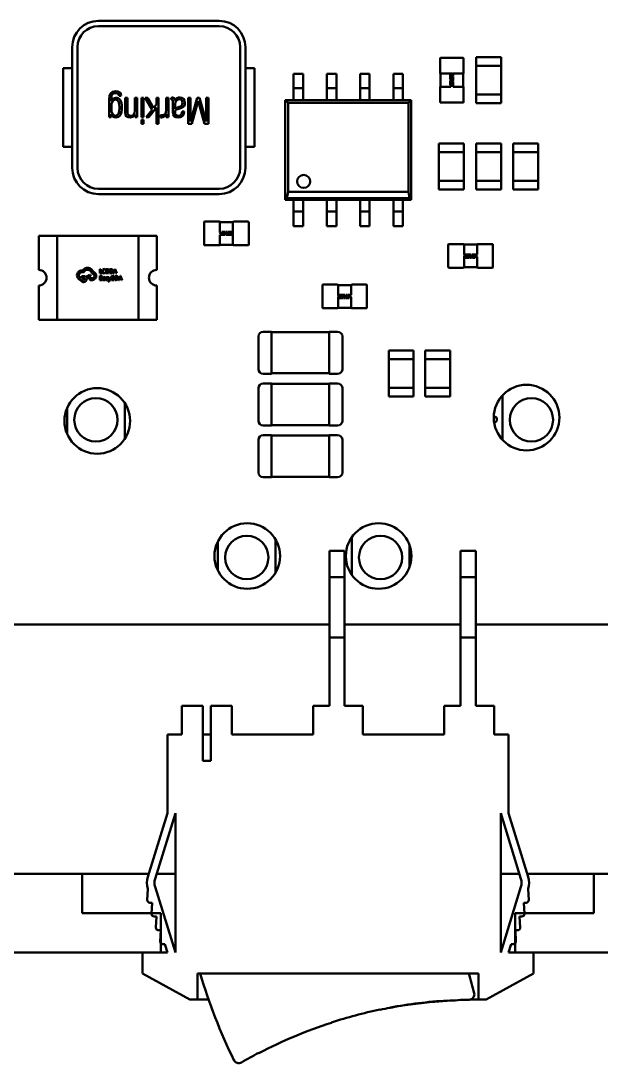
# Model space of a CAD drawing. Header units: millimetres. Extents: x -106 to 841, y -50 to 594.
# Drawn here: x 257.99 to 280.11, y 283.3 to 323.01 of the extents above; entities that cross this region are included whole.
import ezdxf

# ---------------------------------------------------------------- set-up
doc = ezdxf.new("R2010")
doc.units = ezdxf.units.MM
doc.layers.add('Visible (ISO)', color=7, linetype='Continuous', lineweight=50)

msp = doc.modelspace()

# ---------------------------------------------------------------- linework, layer by layer
at = {"layer": 'Visible (ISO)'}
for p, q in [((260.95, 323.013), (265.55, 323.013)), ((265.55, 322.813), (260.95, 322.813)), ((259.95, 317.413), (259.95, 322.013)), ((260.15, 322.013), (260.15, 317.413)), ((266.35, 317.413), (266.35, 322.013)), ((266.55, 322.013), (266.55, 317.413)), ((273.97, 321.021), (273.97, 321.584)), ((273.989, 321.602), (274.851, 321.602)), ((274.87, 321.584), (274.87, 321.021)), ((275.347, 321.303), (275.347, 321.627)), ((275.347, 321.627), (276.296, 321.627)), ((276.296, 321.303), (275.347, 321.303)), ((275.347, 320.203), (275.347, 321.302)), ((275.347, 321.302), (276.296, 321.302)), ((276.296, 321.627), (276.296, 321.303)), ((276.296, 321.302), (276.296, 320.203)), ((259.95, 321.213), (259.6, 321.213)), ((259.6, 318.213), (259.6, 321.213)), ((266.9, 321.213), (266.55, 321.213)), ((266.9, 318.213), (266.9, 321.213)), ((268.387, 320.995), (268.387, 320.545)), ((268.387, 320.995), (268.747, 320.995)), ((268.747, 320.995), (268.747, 320.545)), ((269.657, 320.995), (269.657, 320.545)), ((269.657, 320.995), (270.017, 320.995)), ((270.017, 320.995), (270.017, 320.545)), ((270.927, 320.995), (270.927, 320.545)), ((270.927, 320.995), (271.287, 320.995)), ((271.287, 320.995), (271.287, 320.545)), ((272.197, 320.995), (272.197, 320.545)), ((272.197, 320.995), (272.557, 320.995)), ((272.557, 320.995), (272.557, 320.545)), ((273.989, 320.502), (273.989, 321.002)), ((274.007, 321.002), (273.989, 321.002)), ((274.412, 321.002), (274.007, 321.002)), ((274.414, 321.003), (274.354, 320.979)), ((274.354, 320.979), (274.354, 320.943)), ((274.354, 320.943), (274.42, 320.97)), ((274.475, 320.895), (274.354, 320.929)), ((274.354, 320.929), (274.354, 320.8)), ((274.42, 320.97), (274.475, 320.914)), ((274.475, 320.953), (274.424, 321.003)), ((274.43, 321.002), (274.425, 321.002)), ((274.427, 321.003), (274.475, 320.99)), ((274.475, 320.99), (274.475, 321.003)), ((274.832, 321.002), (274.475, 321.002)), ((274.475, 320.914), (274.475, 320.953)), ((274.475, 320.806), (274.475, 320.895)), ((274.851, 321.002), (274.832, 321.002)), ((274.851, 321.002), (274.851, 320.502)), ((268.387, 320.445), (268.387, 320.545)), ((268.747, 320.545), (268.747, 320.445)), ((269.657, 320.445), (269.657, 320.545)), ((270.017, 320.545), (270.017, 320.445)), ((270.927, 320.445), (270.927, 320.545)), ((271.287, 320.545), (271.287, 320.445)), ((272.197, 320.445), (272.197, 320.545)), ((272.557, 320.545), (272.557, 320.445)), ((274.007, 320.502), (273.989, 320.502)), ((274.386, 320.502), (274.007, 320.502)), ((274.354, 320.8), (274.461, 320.769)), ((274.461, 320.769), (274.354, 320.775)), ((274.354, 320.775), (274.354, 320.743)), ((274.354, 320.743), (274.462, 320.686)), ((274.462, 320.686), (274.354, 320.717)), ((274.354, 320.717), (274.354, 320.686)), ((274.354, 320.686), (274.475, 320.652)), ((274.475, 320.637), (274.354, 320.672)), ((274.354, 320.672), (274.354, 320.581)), ((274.354, 320.581), (274.377, 320.574)), ((274.451, 320.518), (274.354, 320.546)), ((274.354, 320.546), (274.354, 320.512)), ((274.354, 320.512), (274.389, 320.502)), ((274.377, 320.822), (274.377, 320.888)), ((274.377, 320.888), (274.407, 320.88)), ((274.475, 320.794), (274.377, 320.822)), ((274.377, 320.574), (274.377, 320.631)), ((274.377, 320.631), (274.407, 320.623)), ((274.475, 320.705), (274.389, 320.747)), ((274.389, 320.747), (274.475, 320.743)), ((274.407, 320.88), (274.407, 320.828)), ((274.407, 320.828), (274.429, 320.822)), ((274.407, 320.623), (274.407, 320.571)), ((274.407, 320.571), (274.429, 320.565)), ((274.429, 320.822), (274.429, 320.874)), ((274.429, 320.874), (274.452, 320.867)), ((274.429, 320.565), (274.429, 320.616)), ((274.429, 320.616), (274.452, 320.61)), ((274.452, 320.555), (274.451, 320.518)), ((274.452, 320.867), (274.452, 320.812)), ((274.452, 320.812), (274.475, 320.806)), ((274.452, 320.61), (274.452, 320.555)), ((274.475, 320.743), (274.475, 320.794)), ((274.475, 320.652), (274.475, 320.705)), ((274.475, 320.502), (274.475, 320.637)), ((274.832, 320.502), (274.475, 320.502)), ((274.851, 320.502), (274.832, 320.502)), ((261.733, 320.153), (261.816, 320.153)), ((268.387, 320.445), (268.747, 320.445)), ((268.387, 320.445), (268.387, 320.145)), ((268.387, 320.145), (268.387, 319.995)), ((268.747, 320.145), (268.747, 320.445)), ((268.747, 320.145), (268.747, 319.995)), ((269.657, 320.445), (270.017, 320.445)), ((269.657, 320.445), (269.657, 320.145)), ((269.657, 320.145), (269.657, 319.995)), ((270.017, 320.145), (270.017, 320.445)), ((270.017, 320.145), (270.017, 319.995)), ((270.927, 320.445), (271.287, 320.445)), ((270.927, 320.445), (270.927, 320.145)), ((270.927, 320.145), (270.927, 319.995)), ((271.287, 320.145), (271.287, 320.445)), ((271.287, 320.145), (271.287, 319.995)), ((272.197, 320.445), (272.557, 320.445)), ((272.197, 320.445), (272.197, 320.145)), ((272.197, 320.145), (272.197, 319.995)), ((272.557, 320.145), (272.557, 320.445)), ((272.557, 320.145), (272.557, 319.995)), ((273.97, 319.921), (273.97, 320.484)), ((274.87, 320.484), (274.87, 319.921)), ((276.296, 320.203), (275.347, 320.203)), ((275.347, 319.878), (275.347, 320.202)), ((275.347, 320.202), (276.296, 320.202)), ((276.296, 320.202), (276.296, 319.878)), ((261.446, 319.947), (261.441, 319.947)), ((262.052, 320.079), (261.969, 320.079)), ((262.421, 320.079), (262.339, 320.079)), ((262.421, 319.347), (262.421, 320.079)), ((262.587, 320.079), (262.587, 319.347)), ((262.67, 320.079), (262.587, 320.079)), ((262.67, 319.347), (262.67, 320.079)), ((262.733, 320.079), (262.993, 319.619)), ((262.834, 320.079), (262.733, 320.079)), ((263.052, 319.693), (262.834, 320.079)), ((262.874, 319.347), (263.158, 319.711)), ((263.161, 319.823), (263.052, 319.693)), ((263.158, 319.711), (263.161, 319.711)), ((263.161, 320.079), (263.161, 319.823)), ((263.244, 320.079), (263.161, 320.079)), ((263.161, 319.711), (263.161, 319.095)), ((263.244, 319.095), (263.244, 320.079)), ((263.617, 320.079), (263.534, 320.079)), ((263.617, 319.347), (263.617, 320.079)), ((263.72, 320.079), (263.72, 320.018)), ((263.868, 319.972), (263.865, 319.972)), ((263.869, 319.665), (263.869, 319.82)), ((264.369, 320.079), (264.369, 319.095)), ((264.457, 320.079), (264.369, 320.079)), ((264.457, 319.178), (264.457, 320.079)), ((264.714, 320.079), (264.459, 319.178)), ((264.513, 319.095), (264.75, 319.968)), ((264.797, 320.079), (264.714, 320.079)), ((264.75, 319.968), (264.753, 319.968)), ((264.753, 319.968), (264.989, 319.095)), ((265.051, 319.178), (264.797, 320.079)), ((265.054, 320.079), (265.054, 319.178)), ((265.143, 320.079), (265.054, 320.079)), ((265.143, 319.095), (265.143, 320.079)), ((268.072, 319.995), (268.387, 319.995)), ((268.072, 316.195), (268.072, 319.995)), ((268.072, 319.995), (268.178, 319.89)), ((272.766, 319.89), (268.178, 319.89)), ((268.178, 319.89), (268.178, 316.501)), ((268.387, 319.995), (268.747, 319.995)), ((268.747, 319.995), (269.657, 319.995)), ((269.657, 319.995), (270.017, 319.995)), ((270.017, 319.995), (270.927, 319.995)), ((270.927, 319.995), (271.287, 319.995)), ((271.287, 319.995), (272.197, 319.995)), ((272.197, 319.995), (272.557, 319.995)), ((272.557, 319.995), (272.872, 319.995)), ((272.766, 319.89), (272.872, 319.995)), ((272.766, 316.501), (272.766, 319.89)), ((272.872, 319.995), (272.872, 316.195)), ((274.851, 319.902), (273.989, 319.902)), ((276.296, 319.878), (275.347, 319.878)), ((261.358, 319.347), (261.434, 319.347)), ((261.434, 319.347), (261.434, 319.461)), ((261.434, 319.461), (261.437, 319.461)), ((262.345, 319.45), (262.347, 319.449)), ((262.347, 319.449), (262.347, 319.347)), ((262.347, 319.347), (262.421, 319.347)), ((262.587, 319.347), (262.67, 319.347)), ((262.993, 319.619), (262.773, 319.347)), ((262.773, 319.347), (262.874, 319.347)), ((263.318, 319.418), (263.318, 319.336)), ((263.531, 319.462), (263.534, 319.462)), ((263.534, 319.462), (263.534, 319.347)), ((263.534, 319.347), (263.617, 319.347)), ((263.872, 319.665), (263.869, 319.665)), ((264.219, 319.565), (264.136, 319.565)), ((262.587, 319.235), (262.587, 319.095)), ((262.67, 319.235), (262.587, 319.235)), ((262.587, 319.095), (262.67, 319.095)), ((262.67, 319.095), (262.67, 319.235)), ((263.161, 319.095), (263.244, 319.095)), ((264.369, 319.095), (264.513, 319.095)), ((264.459, 319.178), (264.457, 319.178)), ((264.989, 319.095), (265.143, 319.095)), ((265.054, 319.178), (265.051, 319.178)), ((259.6, 318.213), (259.95, 318.213)), ((266.55, 318.213), (266.9, 318.213)), ((273.922, 318.015), (273.922, 318.339)), ((273.922, 318.339), (274.871, 318.339)), ((274.871, 318.339), (274.871, 318.015)), ((275.347, 318.015), (275.347, 318.339)), ((275.347, 318.339), (276.296, 318.339)), ((276.296, 318.339), (276.296, 318.015)), ((276.757, 318.015), (276.757, 318.339)), ((276.757, 318.339), (277.706, 318.339)), ((277.706, 318.339), (277.706, 318.015)), ((274.871, 318.015), (273.922, 318.015)), ((273.922, 316.915), (273.922, 318.014)), ((273.922, 318.014), (274.871, 318.014)), ((274.871, 318.014), (274.871, 316.915)), ((276.296, 318.015), (275.347, 318.015)), ((275.347, 316.915), (275.347, 318.014)), ((275.347, 318.014), (276.296, 318.014)), ((276.296, 318.014), (276.296, 316.915)), ((277.706, 318.015), (276.757, 318.015)), ((276.757, 316.915), (276.757, 318.014)), ((276.757, 318.014), (277.706, 318.014)), ((277.706, 318.014), (277.706, 316.915)), ((260.95, 316.613), (265.55, 316.613)), ((274.871, 316.915), (273.922, 316.915)), ((273.922, 316.59), (273.922, 316.914)), ((273.922, 316.914), (274.871, 316.914)), ((274.871, 316.59), (273.922, 316.59)), ((274.871, 316.914), (274.871, 316.59)), ((276.296, 316.915), (275.347, 316.915)), ((275.347, 316.59), (275.347, 316.914)), ((275.347, 316.914), (276.296, 316.914)), ((276.296, 316.59), (275.347, 316.59)), ((276.296, 316.914), (276.296, 316.59)), ((277.706, 316.915), (276.757, 316.915)), ((276.757, 316.59), (276.757, 316.914)), ((276.757, 316.914), (277.706, 316.914)), ((277.706, 316.59), (276.757, 316.59)), ((277.706, 316.914), (277.706, 316.59)), ((265.55, 316.413), (260.95, 316.413)), ((268.135, 316.258), (268.072, 316.195)), ((268.387, 316.195), (268.072, 316.195)), ((268.178, 316.501), (268.135, 316.258)), ((272.809, 316.258), (268.135, 316.258)), ((268.178, 316.501), (272.766, 316.501)), ((268.747, 316.195), (268.387, 316.195)), ((268.387, 316.045), (268.387, 316.195)), ((269.657, 316.195), (268.747, 316.195)), ((268.747, 316.045), (268.747, 316.195)), ((270.017, 316.195), (269.657, 316.195)), ((269.657, 316.045), (269.657, 316.195)), ((270.927, 316.195), (270.017, 316.195)), ((270.017, 316.045), (270.017, 316.195)), ((271.287, 316.195), (270.927, 316.195)), ((270.927, 316.045), (270.927, 316.195)), ((272.197, 316.195), (271.287, 316.195)), ((271.287, 316.045), (271.287, 316.195)), ((272.557, 316.195), (272.197, 316.195)), ((272.197, 316.045), (272.197, 316.195)), ((272.872, 316.195), (272.557, 316.195)), ((272.557, 316.045), (272.557, 316.195)), ((272.809, 316.258), (272.766, 316.501)), ((272.872, 316.195), (272.809, 316.258)), ((268.387, 316.045), (268.387, 315.745)), ((268.387, 315.645), (268.387, 315.745)), ((268.747, 315.745), (268.387, 315.745)), ((268.747, 315.745), (268.747, 316.045)), ((268.747, 315.745), (268.747, 315.645)), ((269.657, 316.045), (269.657, 315.745)), ((269.657, 315.645), (269.657, 315.745)), ((270.017, 315.745), (269.657, 315.745)), ((270.017, 315.745), (270.017, 316.045)), ((270.017, 315.745), (270.017, 315.645)), ((270.927, 316.045), (270.927, 315.745)), ((270.927, 315.645), (270.927, 315.745)), ((271.287, 315.745), (270.927, 315.745)), ((271.287, 315.745), (271.287, 316.045)), ((271.287, 315.745), (271.287, 315.645)), ((272.197, 316.045), (272.197, 315.745)), ((272.197, 315.645), (272.197, 315.745)), ((272.557, 315.745), (272.197, 315.745)), ((272.557, 315.745), (272.557, 316.045)), ((272.557, 315.745), (272.557, 315.645)), ((264.976, 314.483), (264.976, 315.345)), ((264.995, 315.364), (265.557, 315.364)), ((265.576, 315.345), (266.076, 315.345)), ((265.576, 315.327), (265.576, 315.345)), ((266.076, 315.327), (266.076, 315.345)), ((266.095, 315.364), (266.657, 315.364)), ((266.676, 315.345), (266.676, 314.483)), ((268.387, 315.195), (268.387, 315.645)), ((268.747, 315.195), (268.747, 315.645)), ((269.657, 315.195), (269.657, 315.645)), ((270.017, 315.195), (270.017, 315.645)), ((270.927, 315.195), (270.927, 315.645)), ((271.287, 315.195), (271.287, 315.645)), ((272.197, 315.195), (272.197, 315.645)), ((272.557, 315.195), (272.557, 315.645)), ((265.585, 314.98), (265.575, 314.945)), ((265.576, 314.948), (265.576, 315.327)), ((265.619, 314.98), (265.585, 314.98)), ((265.591, 314.883), (265.619, 314.98)), ((265.654, 314.98), (265.648, 314.957)), ((265.648, 314.957), (265.704, 314.957)), ((265.745, 314.98), (265.654, 314.98)), ((265.704, 314.957), (265.696, 314.927)), ((265.711, 314.859), (265.745, 314.98)), ((265.76, 314.98), (265.725, 314.859)), ((265.816, 314.98), (265.759, 314.872)), ((265.759, 314.872), (265.79, 314.98)), ((265.79, 314.98), (265.76, 314.98)), ((265.778, 314.859), (265.821, 314.945)), ((265.848, 314.98), (265.816, 314.98)), ((265.821, 314.945), (265.816, 314.859)), ((265.873, 314.98), (265.842, 314.873)), ((265.842, 314.873), (265.848, 314.98)), ((265.867, 314.859), (265.895, 314.957)), ((266.003, 314.98), (265.873, 314.98)), ((265.895, 314.957), (265.962, 314.957)), ((265.962, 314.957), (265.953, 314.927)), ((265.968, 314.859), (266.003, 314.98)), ((266.053, 314.98), (266.016, 314.98)), ((266.016, 314.98), (266.043, 314.914)), ((266.076, 314.92), (266.053, 314.98)), ((266.076, 314.922), (266.076, 315.327)), ((268.747, 315.195), (268.387, 315.195)), ((270.017, 315.195), (269.657, 315.195)), ((271.287, 315.195), (270.927, 315.195)), ((272.557, 315.195), (272.197, 315.195)), ((263.172, 314.825), (258.672, 314.825)), ((258.672, 314.825), (258.672, 313.725)), ((259.373, 314.824), (258.673, 314.824)), ((258.673, 314.824), (258.673, 313.525)), ((259.373, 311.626), (259.373, 314.824)), ((263.171, 314.824), (262.471, 314.824)), ((262.471, 314.824), (262.471, 311.626)), ((263.171, 313.525), (263.171, 314.824)), ((263.172, 313.725), (263.172, 314.825)), ((265.575, 314.859), (265.711, 314.859)), ((265.576, 314.502), (265.576, 314.859)), ((265.628, 314.883), (265.591, 314.883)), ((265.683, 314.882), (265.628, 314.883)), ((265.644, 314.927), (265.638, 314.905)), ((265.638, 314.905), (265.69, 314.905)), ((265.696, 314.927), (265.644, 314.927)), ((265.69, 314.905), (265.683, 314.882)), ((265.725, 314.859), (265.778, 314.859)), ((265.816, 314.859), (265.867, 314.859)), ((265.886, 314.882), (265.879, 314.859)), ((265.879, 314.859), (265.968, 314.859)), ((265.94, 314.882), (265.886, 314.882)), ((265.902, 314.927), (265.895, 314.905)), ((265.895, 314.905), (265.947, 314.905)), ((265.953, 314.927), (265.902, 314.927)), ((265.947, 314.905), (265.94, 314.882)), ((266.043, 314.914), (265.987, 314.859)), ((265.987, 314.859), (266.027, 314.859)), ((266.027, 314.859), (266.076, 314.91)), ((266.076, 314.907), (266.063, 314.859)), ((266.063, 314.859), (266.076, 314.859)), ((266.076, 314.904), (266.076, 314.909)), ((266.076, 314.502), (266.076, 314.859)), ((265.557, 314.464), (264.995, 314.464)), ((265.576, 314.483), (265.576, 314.502)), ((266.076, 314.483), (265.576, 314.483)), ((266.076, 314.483), (266.076, 314.502)), ((266.657, 314.464), (266.095, 314.464)), ((274.284, 313.623), (274.284, 314.486)), ((274.303, 314.504), (274.865, 314.504)), ((274.884, 314.486), (275.384, 314.486)), ((274.884, 314.486), (274.884, 314.467)), ((274.884, 314.467), (274.884, 314.109)), ((275.384, 314.486), (275.384, 314.467)), ((275.384, 314.467), (275.384, 314.109)), ((275.403, 314.504), (275.965, 314.504)), ((275.984, 314.486), (275.984, 313.623)), ((274.933, 314.109), (274.884, 314.059)), ((274.884, 314.062), (274.897, 314.109)), ((274.897, 314.109), (274.884, 314.109)), ((274.884, 314.064), (274.884, 314.059)), ((274.884, 314.048), (274.907, 313.989)), ((274.884, 314.046), (274.884, 313.642)), ((274.907, 313.989), (274.944, 313.989)), ((274.917, 314.054), (274.973, 314.109)), ((274.944, 313.989), (274.917, 314.054)), ((274.973, 314.109), (274.933, 314.109)), ((274.992, 314.109), (274.957, 313.989)), ((274.957, 313.989), (275.087, 313.989)), ((275.081, 314.109), (274.992, 314.109)), ((274.998, 314.011), (275.007, 314.041)), ((275.065, 314.011), (274.998, 314.011)), ((275.007, 314.041), (275.058, 314.041)), ((275.013, 314.064), (275.02, 314.086)), ((275.065, 314.064), (275.013, 314.064)), ((275.02, 314.086), (275.074, 314.086)), ((275.058, 314.041), (275.065, 314.064)), ((275.093, 314.109), (275.065, 314.011)), ((275.074, 314.086), (275.081, 314.109)), ((275.087, 313.989), (275.118, 314.096)), ((275.144, 314.109), (275.093, 314.109)), ((275.118, 314.096), (275.112, 313.989)), ((275.112, 313.989), (275.144, 313.989)), ((275.182, 314.109), (275.139, 314.023)), ((275.139, 314.023), (275.144, 314.109)), ((275.144, 313.989), (275.201, 314.096)), ((275.201, 314.096), (275.17, 313.989)), ((275.17, 313.989), (275.2, 313.989)), ((275.235, 314.109), (275.182, 314.109)), ((275.2, 313.989), (275.235, 314.109)), ((275.249, 314.109), (275.215, 313.989)), ((275.215, 313.989), (275.306, 313.989)), ((275.385, 314.109), (275.249, 314.109)), ((275.256, 314.011), (275.264, 314.041)), ((275.312, 314.011), (275.256, 314.011)), ((275.264, 314.041), (275.316, 314.041)), ((275.27, 314.064), (275.277, 314.086)), ((275.322, 314.064), (275.27, 314.064)), ((275.277, 314.086), (275.332, 314.086)), ((275.306, 313.989), (275.312, 314.011)), ((275.316, 314.041), (275.322, 314.064)), ((275.332, 314.086), (275.369, 314.086)), ((275.369, 314.086), (275.341, 313.989)), ((275.341, 313.989), (275.375, 313.989)), ((275.375, 313.989), (275.385, 314.023)), ((275.384, 314.021), (275.384, 313.642)), ((260.697, 313.386), (260.706, 313.386)), ((261.022, 313.556), (261.001, 313.556)), ((261.001, 313.556), (261.001, 313.393)), ((261.001, 313.393), (261.087, 313.393)), ((261.022, 313.412), (261.022, 313.556)), ((261.087, 313.412), (261.022, 313.412)), ((261.087, 313.393), (261.087, 313.412)), ((261.215, 313.53), (261.215, 313.552)), ((261.215, 313.4), (261.215, 313.42)), ((261.332, 313.556), (261.248, 313.556)), ((261.248, 313.556), (261.248, 313.393)), ((261.248, 313.393), (261.336, 313.393)), ((261.269, 313.485), (261.269, 313.537)), ((261.269, 313.537), (261.332, 313.537)), ((261.327, 313.485), (261.269, 313.485)), ((261.269, 313.412), (261.269, 313.466)), ((261.269, 313.466), (261.327, 313.466)), ((261.336, 313.412), (261.269, 313.412)), ((261.327, 313.466), (261.327, 313.485)), ((261.332, 313.537), (261.332, 313.556)), ((261.336, 313.393), (261.336, 313.412)), ((261.413, 313.556), (261.366, 313.556)), ((261.366, 313.556), (261.366, 313.393)), ((261.366, 313.393), (261.411, 313.393)), ((261.387, 313.537), (261.387, 313.412)), ((261.412, 313.537), (261.387, 313.537)), ((261.387, 313.412), (261.411, 313.412)), ((261.57, 313.556), (261.508, 313.393)), ((261.508, 313.393), (261.531, 313.393)), ((261.531, 313.393), (261.547, 313.438)), ((261.547, 313.438), (261.614, 313.438)), ((261.578, 313.524), (261.553, 313.456)), ((261.553, 313.456), (261.608, 313.456)), ((261.592, 313.556), (261.57, 313.556)), ((261.581, 313.535), (261.58, 313.535)), ((261.608, 313.456), (261.583, 313.524)), ((261.654, 313.393), (261.592, 313.556)), ((261.614, 313.438), (261.631, 313.393)), ((261.631, 313.393), (261.654, 313.393)), ((274.865, 313.604), (274.303, 313.604)), ((274.884, 313.642), (274.884, 313.623)), ((275.384, 313.623), (274.884, 313.623)), ((275.384, 313.642), (275.384, 313.623)), ((275.965, 313.604), (275.403, 313.604)), ((260.623, 313.332), (260.468, 313.251)), ((260.497, 313.185), (260.659, 313.271)), ((260.497, 313.174), (260.497, 313.185)), ((260.659, 313.271), (260.623, 313.332)), ((260.652, 313.135), (260.72, 313.135)), ((260.713, 313.205), (260.661, 313.205)), ((261.085, 313.298), (261.001, 313.298)), ((261.001, 313.298), (261.001, 313.135)), ((261.001, 313.135), (261.089, 313.135)), ((261.022, 313.227), (261.022, 313.279)), ((261.022, 313.279), (261.085, 313.279)), ((261.08, 313.227), (261.022, 313.227)), ((261.022, 313.154), (261.022, 313.208)), ((261.022, 313.208), (261.08, 313.208)), ((261.089, 313.154), (261.022, 313.154)), ((261.08, 313.208), (261.08, 313.227)), ((261.085, 313.279), (261.085, 313.298)), ((261.089, 313.135), (261.089, 313.154)), ((261.12, 313.243), (261.12, 313.223)), ((261.181, 313.209), (261.147, 313.204)), ((261.181, 313.193), (261.154, 313.19)), ((261.181, 313.182), (261.181, 313.193)), ((261.181, 313.153), (261.181, 313.153)), ((261.181, 313.153), (261.181, 313.135)), ((261.181, 313.135), (261.202, 313.135)), ((261.202, 313.135), (261.202, 313.21)), ((261.229, 313.16), (261.229, 313.139)), ((261.302, 313.229), (261.302, 313.249)), ((261.341, 313.251), (261.318, 313.251)), ((261.318, 313.251), (261.364, 313.135)), ((261.323, 313.1), (261.323, 313.082)), ((261.371, 313.164), (261.341, 313.251)), ((261.364, 313.135), (261.355, 313.114)), ((261.374, 313.154), (261.371, 313.164)), ((261.374, 313.154), (261.374, 313.154)), ((261.409, 313.251), (261.377, 313.164)), ((261.377, 313.118), (261.43, 313.251)), ((261.43, 313.251), (261.409, 313.251)), ((261.536, 313.298), (261.452, 313.298)), ((261.452, 313.298), (261.452, 313.135)), ((261.452, 313.135), (261.539, 313.135)), ((261.473, 313.227), (261.473, 313.279)), ((261.473, 313.279), (261.536, 313.279)), ((261.531, 313.227), (261.473, 313.227)), ((261.473, 313.154), (261.473, 313.208)), ((261.473, 313.208), (261.531, 313.208)), ((261.539, 313.154), (261.473, 313.154)), ((261.531, 313.208), (261.531, 313.227)), ((261.536, 313.279), (261.536, 313.298)), ((261.539, 313.135), (261.539, 313.154)), ((261.616, 313.298), (261.57, 313.298)), ((261.57, 313.298), (261.57, 313.135)), ((261.57, 313.135), (261.615, 313.135)), ((261.591, 313.279), (261.591, 313.154)), ((261.616, 313.279), (261.591, 313.279)), ((261.591, 313.154), (261.615, 313.154)), ((261.774, 313.298), (261.712, 313.135)), ((261.712, 313.135), (261.735, 313.135)), ((261.735, 313.135), (261.75, 313.18)), ((261.75, 313.18), (261.818, 313.18)), ((261.781, 313.266), (261.757, 313.198)), ((261.757, 313.198), (261.812, 313.198)), ((261.796, 313.298), (261.774, 313.298)), ((261.785, 313.277), (261.784, 313.277)), ((261.812, 313.198), (261.787, 313.266)), ((261.858, 313.135), (261.796, 313.298)), ((261.818, 313.18), (261.835, 313.135)), ((261.835, 313.135), (261.858, 313.135)), ((269.503, 312.963), (270.065, 312.963)), ((270.603, 312.963), (271.165, 312.963)), ((258.672, 312.725), (258.672, 311.625)), ((258.673, 312.925), (258.673, 311.626)), ((263.171, 311.626), (263.171, 312.925)), ((263.172, 311.625), (263.172, 312.725)), ((269.484, 312.082), (269.484, 312.944)), ((270.133, 312.568), (270.083, 312.517)), ((270.083, 312.52), (270.097, 312.568)), ((270.097, 312.568), (270.083, 312.568)), ((270.084, 312.944), (270.584, 312.944)), ((270.084, 312.944), (270.084, 312.925)), ((270.084, 312.925), (270.084, 312.568)), ((270.117, 312.513), (270.173, 312.568)), ((270.173, 312.568), (270.133, 312.568)), ((270.192, 312.568), (270.157, 312.447)), ((270.281, 312.568), (270.192, 312.568)), ((270.293, 312.568), (270.265, 312.47)), ((270.274, 312.545), (270.281, 312.568)), ((270.287, 312.447), (270.318, 312.554)), ((270.344, 312.568), (270.293, 312.568)), ((270.318, 312.554), (270.312, 312.447)), ((270.382, 312.568), (270.339, 312.482)), ((270.339, 312.482), (270.344, 312.568)), ((270.344, 312.447), (270.4, 312.555)), ((270.4, 312.555), (270.369, 312.447)), ((270.435, 312.568), (270.382, 312.568)), ((270.4, 312.447), (270.435, 312.568)), ((270.449, 312.568), (270.415, 312.447)), ((270.585, 312.568), (270.449, 312.568)), ((270.584, 312.944), (270.584, 312.925)), ((270.584, 312.925), (270.584, 312.568)), ((271.184, 312.944), (271.184, 312.082)), ((270.083, 312.507), (270.107, 312.447)), ((270.084, 312.523), (270.084, 312.518)), ((270.084, 312.505), (270.084, 312.1)), ((270.107, 312.447), (270.144, 312.447)), ((270.144, 312.447), (270.117, 312.513)), ((270.157, 312.447), (270.287, 312.447)), ((270.198, 312.47), (270.206, 312.5)), ((270.265, 312.47), (270.198, 312.47)), ((270.206, 312.5), (270.258, 312.5)), ((270.213, 312.522), (270.219, 312.545)), ((270.264, 312.522), (270.213, 312.522)), ((270.219, 312.545), (270.274, 312.545)), ((270.258, 312.5), (270.264, 312.522)), ((270.312, 312.447), (270.344, 312.447)), ((270.369, 312.447), (270.4, 312.447)), ((270.415, 312.447), (270.505, 312.447)), ((270.455, 312.47), (270.464, 312.5)), ((270.512, 312.47), (270.455, 312.47)), ((270.464, 312.5), (270.515, 312.5)), ((270.47, 312.522), (270.477, 312.545)), ((270.522, 312.522), (270.47, 312.522)), ((270.477, 312.545), (270.532, 312.545)), ((270.505, 312.447), (270.512, 312.47)), ((270.515, 312.5), (270.522, 312.522)), ((270.532, 312.545), (270.568, 312.544)), ((270.568, 312.544), (270.54, 312.447)), ((270.54, 312.447), (270.575, 312.447)), ((270.575, 312.447), (270.585, 312.482)), ((270.584, 312.479), (270.584, 312.1)), ((270.065, 312.063), (269.503, 312.063)), ((270.084, 312.1), (270.084, 312.082)), ((270.584, 312.082), (270.084, 312.082)), ((270.584, 312.1), (270.584, 312.082)), ((271.165, 312.063), (270.603, 312.063)), ((258.672, 311.625), (263.172, 311.625)), ((258.673, 311.626), (259.373, 311.626)), ((262.471, 311.626), (263.171, 311.626)), ((267.047, 310.987), (267.047, 309.747)), ((267.547, 311.167), (267.227, 311.167)), ((267.547, 310.987), (267.547, 311.167)), ((269.747, 311.151), (267.547, 311.151)), ((267.547, 310.987), (267.547, 309.747)), ((270.067, 311.167), (269.747, 311.167)), ((269.747, 310.987), (269.747, 311.167)), ((269.747, 310.987), (269.747, 309.747)), ((270.247, 310.987), (270.247, 309.747)), ((272.015, 310.128), (272.015, 310.452)), ((272.015, 310.452), (272.964, 310.452)), ((272.964, 310.452), (272.964, 310.128)), ((273.404, 310.128), (273.404, 310.452)), ((273.404, 310.452), (274.353, 310.452)), ((274.353, 310.452), (274.353, 310.128)), ((272.964, 310.128), (272.015, 310.128)), ((272.015, 309.028), (272.015, 310.127)), ((272.015, 310.127), (272.964, 310.127)), ((272.964, 310.127), (272.964, 309.028)), ((274.353, 310.128), (273.404, 310.128)), ((273.404, 309.028), (273.404, 310.127)), ((273.404, 310.127), (274.353, 310.127)), ((274.353, 310.127), (274.353, 309.028)), ((267.547, 309.567), (267.227, 309.567)), ((267.547, 309.747), (267.547, 309.567)), ((269.747, 309.583), (267.547, 309.583)), ((269.747, 309.747), (269.747, 309.567)), ((270.067, 309.567), (269.747, 309.567)), ((267.047, 309.016), (267.047, 307.776)), ((267.547, 309.196), (267.227, 309.196)), ((267.547, 309.016), (267.547, 309.196)), ((269.747, 309.18), (267.547, 309.18)), ((267.547, 309.016), (267.547, 307.776)), ((270.067, 309.196), (269.747, 309.196)), ((269.747, 309.016), (269.747, 309.196)), ((269.747, 309.016), (269.747, 307.776)), ((270.247, 309.016), (270.247, 307.776)), ((272.964, 309.028), (272.015, 309.028)), ((272.015, 308.703), (272.015, 309.027)), ((272.015, 309.027), (272.964, 309.027)), ((272.964, 309.027), (272.964, 308.703)), ((274.353, 309.028), (273.404, 309.028)), ((273.404, 308.703), (273.404, 309.027)), ((273.404, 309.027), (274.353, 309.027)), ((274.353, 309.027), (274.353, 308.703)), ((272.964, 308.703), (272.015, 308.703)), ((274.353, 308.703), (273.404, 308.703)), ((276.353, 308.747), (276.353, 307.043)), ((259.753, 308.259), (259.753, 307.278)), ((261.953, 307.091), (261.953, 308.446)), ((276.019, 307.939), (276.061, 307.93)), ((276.123, 307.894), (276.14, 307.839)), ((267.547, 307.596), (267.227, 307.596)), ((267.547, 307.776), (267.547, 307.596)), ((269.747, 307.612), (267.547, 307.612)), ((269.747, 307.776), (269.747, 307.596)), ((270.067, 307.596), (269.747, 307.596)), ((276.043, 307.712), (276.031, 307.714)), ((267.047, 307.044), (267.047, 305.804)), ((267.547, 307.224), (267.227, 307.224)), ((267.547, 307.044), (267.547, 307.224)), ((269.747, 307.208), (267.547, 307.208)), ((267.547, 307.044), (267.547, 305.804)), ((270.067, 307.224), (269.747, 307.224)), ((269.747, 307.044), (269.747, 307.224)), ((269.747, 307.044), (269.747, 305.804)), ((270.247, 307.044), (270.247, 305.804)), ((267.547, 305.804), (267.547, 305.624)), ((269.747, 305.804), (269.747, 305.624)), ((267.547, 305.624), (267.227, 305.624)), ((269.747, 305.64), (267.547, 305.64)), ((270.067, 305.624), (269.747, 305.624)), ((265.503, 303.18), (265.503, 302.065)), ((267.703, 301.995), (267.703, 303.249)), ((270.603, 303.337), (270.603, 301.908)), ((272.803, 302.194), (272.803, 303.051)), ((270.331, 302.818), (269.756, 302.818)), ((269.756, 302.818), (269.756, 301.818)), ((270.331, 301.818), (270.331, 302.818)), ((275.331, 302.818), (274.756, 302.818)), ((274.756, 302.818), (274.756, 301.818)), ((275.331, 301.818), (275.331, 302.818)), ((269.756, 301.818), (270.331, 301.818)), ((269.756, 299.518), (269.756, 301.818)), ((270.331, 299.518), (270.331, 301.818)), ((274.756, 301.818), (275.331, 301.818)), ((274.756, 299.518), (274.756, 301.818)), ((275.331, 299.518), (275.331, 301.818)), ((269.756, 300.018), (234.831, 300.018)), ((274.756, 300.018), (270.331, 300.018)), ((299.831, 300.018), (275.331, 300.018)), ((270.331, 299.518), (269.756, 299.518)), ((269.756, 299.518), (269.756, 296.918)), ((270.331, 296.918), (270.331, 299.518)), ((275.331, 299.518), (274.756, 299.518)), ((274.756, 299.518), (274.756, 296.918)), ((275.331, 296.918), (275.331, 299.518)), ((264.931, 296.918), (264.131, 296.918)), ((264.131, 296.918), (264.131, 295.818)), ((264.931, 294.818), (264.931, 296.918)), ((266.031, 296.918), (265.231, 296.918)), ((265.231, 296.918), (265.231, 294.818)), ((266.031, 295.818), (266.031, 296.918)), ((269.756, 296.918), (269.131, 296.918)), ((269.131, 296.918), (269.131, 295.818)), ((271.031, 296.918), (270.331, 296.918)), ((271.031, 295.818), (271.031, 296.918)), ((274.756, 296.918), (274.131, 296.918)), ((274.131, 296.918), (274.131, 295.818)), ((276.031, 296.918), (275.331, 296.918)), ((276.031, 295.818), (276.031, 296.918)), ((264.131, 295.818), (263.581, 295.818)), ((263.581, 295.818), (263.581, 292.818)), ((265.231, 295.818), (264.931, 295.818)), ((269.131, 295.818), (266.031, 295.818)), ((274.131, 295.818), (271.031, 295.818)), ((276.581, 295.818), (276.031, 295.818)), ((276.581, 292.818), (276.581, 295.818)), ((265.231, 294.818), (264.931, 294.818)), ((263.581, 292.818), (262.833, 290.401)), ((263.107, 290.316), (263.881, 292.818)), ((263.881, 292.818), (263.881, 287.518)), ((276.281, 287.518), (276.281, 292.818)), ((276.281, 292.818), (277.055, 290.316)), ((277.329, 290.401), (276.581, 292.818)), ((260.331, 290.518), (239.831, 290.518)), ((260.331, 289.018), (260.331, 290.518)), ((260.331, 290.518), (262.869, 290.518)), ((263.169, 290.518), (263.881, 290.518)), ((276.281, 290.518), (276.992, 290.518)), ((277.292, 290.518), (279.831, 290.518)), ((307.93, 290.518), (279.831, 290.518)), ((279.831, 290.518), (279.831, 289.018)), ((262.833, 289.936), (262.812, 289.515)), ((263.881, 287.518), (263.107, 290.021)), ((277.055, 290.021), (276.281, 287.518)), ((277.349, 289.515), (277.329, 289.936)), ((262.912, 289.411), (262.996, 289.411)), ((262.996, 289.411), (262.975, 288.99)), ((277.187, 288.99), (277.166, 289.411)), ((277.166, 289.411), (277.249, 289.411)), ((263.331, 289.018), (260.331, 289.018)), ((263.075, 288.885), (263.158, 288.885)), ((263.158, 288.885), (263.137, 288.465)), ((263.331, 287.518), (263.331, 289.018)), ((279.831, 289.018), (276.831, 289.018)), ((276.831, 289.018), (276.831, 287.518)), ((277.024, 288.465), (277.004, 288.885)), ((277.004, 288.885), (277.087, 288.885)), ((263.237, 288.36), (263.321, 288.36)), ((263.321, 288.36), (263.3, 287.939)), ((276.862, 287.939), (276.841, 288.36)), ((276.841, 288.36), (276.924, 288.36)), ((263.4, 287.834), (263.483, 287.834)), ((263.483, 287.834), (263.581, 287.518)), ((276.581, 287.518), (276.678, 287.834)), ((276.678, 287.834), (276.762, 287.834)), ((233.331, 287.518), (263.331, 287.518)), ((263.581, 287.518), (262.631, 287.518)), ((262.631, 287.518), (262.631, 286.718)), ((277.531, 287.518), (276.581, 287.518)), ((276.831, 287.518), (321.53, 287.518)), ((277.531, 286.718), (277.531, 287.518)), ((262.631, 286.718), (264.431, 285.718)), ((264.731, 285.718), (264.731, 286.718)), ((264.731, 286.718), (275.431, 286.718)), ((275.07, 286.718), (264.831, 286.718)), ((275.431, 286.718), (275.431, 285.718)), ((275.731, 285.718), (277.531, 286.718)), ((264.431, 285.718), (264.731, 285.718)), ((264.731, 285.718), (265.149, 285.718)), ((274.244, 285.685), (274.245, 285.675)), ((274.645, 285.695), (274.645, 285.705)), ((274.647, 285.705), (274.648, 285.695)), ((275.104, 285.718), (275.431, 285.718)), ((275.431, 285.718), (275.731, 285.718)), ((271.675, 285.331), (271.673, 285.34)), ((271.676, 285.341), (271.678, 285.331)), ((272.071, 285.409), (272.07, 285.418)), ((269.831, 284.841), (269.828, 284.85)), ((267.064, 283.692), (267.068, 283.684))]:
    msp.add_line(p, q, dxfattribs=at)
for centre, radius in [((268.772, 316.895), 0.25), ((260.903, 307.768), 1.25), ((277.268, 307.895), 1.25), ((260.853, 307.811), 0.825), ((277.453, 307.811), 0.825), ((266.622, 302.622), 1.25), ((271.629, 302.622), 1.25), ((266.603, 302.566), 0.825), ((271.703, 302.566), 0.825)]:
    msp.add_circle(centre, radius, dxfattribs=at)
for centre, radius, start, end in [((260.95, 322.013), 1, 90, 180), ((265.55, 322.013), 1, 0, 90), ((260.95, 322.013), 0.8, 90, 180), ((265.55, 322.013), 0.8, 0, 90), ((273.989, 321.584), 0.0187, 90, 180), ((274.851, 321.584), 0.0187, 0, 90), ((273.989, 321.021), 0.0187, 180, 270), ((274.851, 321.021), 0.0187, 270, 0), ((273.989, 320.484), 0.0187, 90, 180), ((274.851, 320.484), 0.0187, 0, 90), ((273.989, 319.921), 0.0187, 180, 270), ((274.851, 319.921), 0.0187, 270, 0), ((260.95, 317.413), 1, 180, 270), ((260.95, 317.413), 0.8, 180, 270), ((265.55, 317.413), 0.8, 270, 0), ((265.55, 317.413), 1, 270, 0), ((264.995, 315.345), 0.0187, 90, 180), ((265.557, 315.345), 0.0187, 0, 90), ((266.095, 315.345), 0.0187, 90, 180), ((266.657, 315.345), 0.0187, 0, 90), ((264.995, 314.483), 0.0187, 180, 270), ((265.557, 314.483), 0.0187, 270, 0), ((266.095, 314.483), 0.0187, 180, 270), ((266.657, 314.483), 0.0187, 270, 0), ((274.303, 314.486), 0.0187, 90, 180), ((274.865, 314.486), 0.0187, 0, 90), ((275.403, 314.486), 0.0187, 90, 180), ((275.965, 314.486), 0.0187, 0, 90), ((258.672, 313.225), 0.5, 89.8854, 90), ((258.673, 313.225), 0.3, 270, 90), ((263.171, 313.225), 0.3, 90, 270), ((263.172, 313.225), 0.5, 90, 90.1146), ((274.303, 313.623), 0.0187, 180, 270), ((274.865, 313.623), 0.0187, 270, 0), ((275.403, 313.623), 0.0187, 180, 270), ((275.965, 313.623), 0.0187, 270, 0), ((269.503, 312.944), 0.0187, 90, 180), ((270.065, 312.944), 0.0187, 0, 90), ((270.603, 312.944), 0.0187, 90, 180), ((271.165, 312.944), 0.0187, 0, 90), ((258.672, 313.225), 0.5, 270, 270.1146), ((263.172, 313.225), 0.5, 269.8854, 270), ((269.503, 312.082), 0.0187, 180, 270), ((270.065, 312.082), 0.0187, 270, 0), ((270.603, 312.082), 0.0187, 180, 270), ((271.165, 312.082), 0.0187, 270, 0), ((267.227, 310.987), 0.18, 90, 180), ((270.067, 310.987), 0.18, 0, 90), ((267.227, 309.747), 0.18, 180, 270), ((270.067, 309.747), 0.18, 270, 0), ((267.227, 309.016), 0.18, 90, 180), ((270.067, 309.016), 0.18, 0, 90), ((267.227, 307.776), 0.18, 180, 270), ((270.067, 307.776), 0.18, 270, 0), ((267.227, 307.044), 0.18, 90, 180), ((270.067, 307.044), 0.18, 0, 90), ((267.227, 305.804), 0.18, 180, 270), ((270.067, 305.804), 0.18, 270, 0), ((263.585, 290.168), 0.787, 162.8127, 197.1873), ((263.585, 290.168), 0.5, 162.8127, 197.1873), ((276.577, 290.168), 0.5, 342.8127, 17.1873), ((276.577, 290.168), 0.787, 342.8127, 17.1873), ((262.912, 289.511), 0.1, 177.1922, 270), ((277.249, 289.511), 0.1, 270, 2.8078), ((263.075, 288.985), 0.1, 177.1922, 270), ((277.087, 288.985), 0.1, 270, 2.8078), ((263.237, 288.46), 0.1, 177.1922, 270), ((276.924, 288.46), 0.1, 270, 2.8078), ((263.4, 287.934), 0.1, 177.1922, 270), ((276.762, 287.934), 0.1, 270, 2.8078), ((284.042, 292.279), 20, 196.143, 206.3244), ((255.854, 281.176), 20, 13.8541, 16.0898), ((275.078, 285.917), 0.2, 270.8026, 13.8541), ((275.331, 267.839), 17.879, 93.4851, 100.51), ((275.331, 267.839), 17.869, 92.1998, 93.4851), ((275.331, 267.839), 17.879, 90.8026, 92.1998), ((275.331, 267.839), 17.879, 101.7954, 107.9267), ((275.331, 267.839), 17.869, 100.51, 101.7954), ((275.331, 267.839), 17.869, 107.9267, 117.5407), ((275.331, 267.839), 17.879, 117.5407, 119.9842), ((266.296, 283.499), 0.2, 206.3244, 299.9842)]:
    msp.add_arc(centre, radius, start, end, dxfattribs=at)
for centre, major_axis, ratio, start_param, end_param in [((260.313, 313.318), (0.01, -0.185), 0.986122, 3.865476, 4.657271), ((260.325, 313.291), (0.057, -0.209), 0.926516, 2.894555, 3.629146), ((260.34, 313.378), (0.0778, -0.0279), 0.656604, 1.277263, 2.071182), ((260.568, 313.2), (0.083, -0.394), 0.759986, 2.983563, 3.463545), ((260.543, 313.346), (0.075, -0.244), 0.934799, 2.161009, 2.863779), ((260.536, 313.408), (0.216, -0.092), 0.837988, 0.664941, 1.170004), ((268.131, 318.3), (7.024, 4.879), 0.091427, 3.07816, 3.155207), ((263.812, 318.077), (2.668, 4.661), 0.097346, 3.111542, 3.197252), ((260.355, 314.893), (-0.859, 1.474), 0.20241, 3.024148, 3.145399), ((260.263, 312.771), (0.971, 0.767), 0.183486, 0.098091, 0.22818), ((256.335, 319.746), (5.121, -6.32), 0.081091, 6.217575, 6.290791), ((252.588, 327.586), (8.873, -14.179), 0.069256, 6.239872, 6.296552), ((253.603, 302.984), (-7.853, -10.54), 0.066126, 3.136953, 3.190818), ((258.202, 310.728), (3.261, 2.788), 0.103718, 6.194741, 6.299185), ((256.208, 317.592), (5.256, -4.158), 0.088029, 6.271455, 6.352716), ((243.165, 324.597), (18.323, -11.165), 0.058151, 6.266862, 6.318605), ((260.307, 313.313), (0.088, -0.16), 0.961885, 4.194335, 4.952705), ((260.674, 313.907), (-0.454, -0.748), 0.458145, 6.150337, 6.420277), ((260.695, 313.331), (0.06, -0.189), 0.895466, 6.08302, 6.754291), ((260.707, 313.297), (0.047, -0.155), 0.988956, 0.525582, 1.2729), ((263.992, 316.979), (-2.871, -3.839), 0.081663, 6.275199, 6.344189), ((261.531, 312.868), (0.398, -0.313), 0.179873, 3.117946, 3.28212), ((261.587, 313.761), (-0.451, -0.608), 0.157797, 6.268864, 6.399838), ((259.534, 316.071), (1.631, -2.934), 0.103328, 6.225803, 6.3446), ((260.776, 313.918), (0.388, -0.766), 0.178116, 6.193132, 6.3503), ((254.513, 305.179), (6.66, 8.053), 0.041306, 6.233277, 6.317329), ((261.753, 313.5), (0.52, 0.296), 0.212187, 3.021435, 3.170188), ((263.381, 316.57), (-2.157, -3.428), 0.118939, 0.011679, 0.074684), ((261.871, 313.188), (0.638, -0.02), 0.112393, 3.231673, 3.439607), ((261.37, 313.175), (0.118, -0.052), 0.308323, 2.953667, 3.27707), ((262.419, 312.998), (1.166, -0.217), 0.038733, 3.205675, 3.341922), ((261.036, 313.214), (0.248, -0.043), 0.092739, 0.158987, 0.458158), ((260.306, 314.29), (0.991, -1.146), 0.165872, 6.140655, 6.267037), ((254.333, 317.696), (6.951, -4.54), 0.038112, 6.224894, 6.30807), ((260.973, 313.175), (0.332, 0.002), 0.172865, 0.150241, 0.427799), ((260.043, 313.817), (1.261, -0.665), 0.138063, 6.211748, 6.35583), ((259.567, 312.235), (1.738, 0.946), 0.115, 6.220642, 6.309192), ((261.371, 313.116), (0.059, 0.0252), 0.416627, 3.605484, 3.914095), ((256.538, 319.487), (5.121, -6.32), 0.081091, 6.217575, 6.290791), ((252.792, 327.328), (8.873, -14.179), 0.069256, 6.239872, 6.296552), ((253.807, 302.726), (-7.853, -10.54), 0.066126, 3.136953, 3.190818), ((258.406, 310.47), (3.261, 2.788), 0.103718, 6.194741, 6.299185), ((256.412, 317.334), (5.256, -4.158), 0.088029, 6.271455, 6.352716), ((243.368, 324.339), (18.323, -11.165), 0.058151, 6.266862, 6.318605)]:
    msp.add_ellipse(centre, major_axis=major_axis, ratio=ratio, start_param=start_param, end_param=end_param, dxfattribs=at)
for points, knots in [([(261.816, 320.153), (261.815, 320.256), (261.742, 320.331), (261.598, 320.331), (261.418, 320.331), (261.358, 320.212), (261.358, 320.026), (261.358, 319.844), (261.358, 319.562), (261.358, 319.347)], [0.5675204, 0.5675204, 0.5675204, 0.5675204, 0.6610789, 0.6610789, 0.6610789, 0.7785487, 0.7785487, 0.7785487, 0.9496086, 0.9496086, 0.9496086, 0.9496086]), ([(261.441, 319.947), (261.441, 319.983), (261.441, 320.019), (261.441, 320.063), (261.441, 320.22), (261.49, 320.254), (261.58, 320.261), (261.585, 320.261), (261.59, 320.261), (261.596, 320.261), (261.668, 320.261), (261.733, 320.222), (261.733, 320.153)], [0.3870835, 0.3870835, 0.3870835, 0.3870835, 0.4155892, 0.4155892, 0.4155892, 0.4879925, 0.4879925, 0.4879925, 0.4921005, 0.4921005, 0.4921005, 0.5456262, 0.5456262, 0.5456262, 0.5456262]), ([(261.437, 319.461), (261.463, 319.378), (261.526, 319.331), (261.768, 319.331), (261.841, 319.459), (261.841, 320.006), (261.729, 320.079), (261.539, 320.079), (261.471, 320.037), (261.446, 319.947)], [0.0006951, 0.0006951, 0.0006951, 0.0006951, 0.0574448, 0.0574448, 0.1691136, 0.1691136, 0.2987188, 0.2987188, 0.3858672, 0.3858672, 0.3858672, 0.3858672]), ([(261.752, 319.704), (261.752, 319.473), (261.696, 319.4), (261.498, 319.4), (261.441, 319.473), (261.441, 319.938), (261.498, 320.01), (261.696, 320.01), (261.752, 319.938), (261.752, 319.704)], [0, 0, 0, 0, 0.248942, 0.248942, 0.497884, 0.497884, 0.748942, 0.748942, 1, 1, 1, 1]), ([(261.969, 320.079), (261.969, 319.9), (261.969, 319.722), (261.969, 319.526), (261.969, 319.368), (262.04, 319.331), (262.157, 319.331), (262.232, 319.331), (262.301, 319.367), (262.345, 319.45)], [0.4568111, 0.4568111, 0.4568111, 0.4568111, 0.6016691, 0.6016691, 0.6016691, 0.6940483, 0.6940483, 0.6940483, 0.7534303, 0.7534303, 0.7534303, 0.7534303]), ([(262.339, 320.079), (262.339, 319.92), (262.339, 319.761), (262.339, 319.587), (262.339, 319.457), (262.28, 319.4), (262.177, 319.4), (262.088, 319.4), (262.052, 319.458), (262.052, 319.55), (262.052, 319.698), (262.052, 319.907), (262.052, 320.079)], [0.022365, 0.022365, 0.022365, 0.022365, 0.1514801, 0.1514801, 0.1514801, 0.2285046, 0.2285046, 0.2285046, 0.2952822, 0.2952822, 0.2952822, 0.4344461, 0.4344461, 0.4344461, 0.4344461]), ([(263.534, 320.079), (263.534, 319.933), (263.534, 319.788), (263.534, 319.622), (263.534, 319.458), (263.461, 319.422), (263.373, 319.415), (263.368, 319.414), (263.363, 319.414), (263.358, 319.414), (263.345, 319.414), (263.331, 319.416), (263.318, 319.418)], [0.0380283, 0.0380283, 0.0380283, 0.0380283, 0.238569, 0.238569, 0.238569, 0.3810777, 0.3810777, 0.3810777, 0.3888432, 0.3888432, 0.3888432, 0.40781, 0.40781, 0.40781, 0.40781]), ([(263.865, 319.972), (263.865, 319.98), (263.865, 319.987), (263.865, 319.997), (263.865, 320.082), (263.828, 320.085), (263.772, 320.087), (263.768, 320.088), (263.763, 320.088), (263.758, 320.088), (263.749, 320.088), (263.735, 320.084), (263.72, 320.079)], [0.49891826, 0.49891826, 0.49891826, 0.49891826, 0.5059802, 0.5059802, 0.5059802, 0.55770001, 0.55770001, 0.55770001, 0.56190653, 0.56190653, 0.56190653, 0.56974609, 0.56974609, 0.56974609, 0.56974609]), ([(263.72, 320.018), (263.727, 320.018), (263.735, 320.018), (263.743, 320.018), (263.776, 320.018), (263.786, 319.992), (263.786, 319.959), (263.786, 319.849), (263.786, 319.667), (263.786, 319.525), (263.786, 319.409), (263.843, 319.331), (263.993, 319.331), (264.148, 319.331), (264.219, 319.415), (264.219, 319.565)], [0.5887266, 0.5887266, 0.5887266, 0.5887266, 0.5960062, 0.5960062, 0.5960062, 0.6248411, 0.6248411, 0.6248411, 0.7567915, 0.7567915, 0.7567915, 0.8637624, 0.8637624, 0.8637624, 0.9742845, 0.9742845, 0.9742845, 0.9742845]), ([(264.136, 319.565), (264.136, 319.459), (264.095, 319.4), (263.996, 319.4), (263.92, 319.4), (263.869, 319.433), (263.869, 319.526), (263.869, 319.611), (263.881, 319.627), (263.939, 319.642), (263.987, 319.654), (264.039, 319.67), (264.095, 319.686), (264.215, 319.72), (264.242, 319.788), (264.242, 319.889), (264.242, 320.015), (264.184, 320.094), (264.056, 320.094), (263.973, 320.094), (263.901, 320.067), (263.868, 319.972)], [0, 0, 0, 0, 0.0769803, 0.0769803, 0.0769803, 0.1361174, 0.1361174, 0.1361174, 0.1896701, 0.1896701, 0.1896701, 0.2373514, 0.2373514, 0.2373514, 0.3226072, 0.3226072, 0.3226072, 0.4292161, 0.4292161, 0.4292161, 0.4981019, 0.4981019, 0.4981019, 0.4981019]), ([(263.869, 319.82), (263.869, 319.953), (263.938, 320.025), (264.038, 320.025), (264.11, 320.025), (264.154, 319.971), (264.154, 319.884), (264.154, 319.794), (264.11, 319.753), (264.028, 319.732), (264.007, 319.726), (263.982, 319.719), (263.96, 319.713), (263.927, 319.705), (263.882, 319.691), (263.872, 319.665)], [0, 0, 0, 0, 0.2811585, 0.2811585, 0.2811585, 0.4814609, 0.4814609, 0.4814609, 0.6876055, 0.6876055, 0.6876055, 0.7523797, 0.7523797, 0.7523797, 0.850332, 0.850332, 0.850332, 0.850332]), ([(263.318, 319.336), (263.328, 319.332), (263.337, 319.331), (263.433, 319.331), (263.499, 319.379), (263.531, 319.462)], [0.4458383, 0.4458383, 0.4458383, 0.4458383, 0.4585919, 0.4585919, 0.5708234, 0.5708234, 0.5708234, 0.5708234]), ([(260.38, 313.419), (260.385, 313.435), (260.393, 313.451), (260.414, 313.478), (260.426, 313.49), (260.453, 313.509), (260.468, 313.517), (260.5, 313.528), (260.517, 313.53), (260.535, 313.53)], [-0.02045504, -0.02045504, -0.02045504, -0.02045504, -0.01530342, -0.01530342, -0.01021727, -0.01021727, -0.00522087, -0.00522087, 0, 0, 0, 0]), ([(260.272, 313.214), (260.262, 313.219), (260.252, 313.225), (260.235, 313.24), (260.228, 313.248), (260.216, 313.267), (260.211, 313.277), (260.204, 313.298), (260.203, 313.309), (260.203, 313.321)], [-0.01346281, -0.01346281, -0.01346281, -0.01346281, -0.01006726, -0.01006726, -0.00668308, -0.00668308, -0.00339987, -0.00339987, 0, 0, 0, 0]), ([(260.271, 313.137), (260.275, 313.125), (260.28, 313.115), (260.295, 313.095), (260.303, 313.087), (260.323, 313.073), (260.333, 313.068), (260.356, 313.06), (260.369, 313.058), (260.381, 313.058)], [-0.01449946, -0.01449946, -0.01449946, -0.01449946, -0.01086983, -0.01086983, -0.00728473, -0.00728473, -0.00370542, -0.00370542, 0, 0, 0, 0]), ([(260.38, 313.218), (260.356, 313.218), (260.335, 313.198), (260.335, 313.147), (260.356, 313.128), (260.38, 313.128)], [2, 2, 2, 2, 3, 3, 4, 4, 4, 4]), ([(260.38, 313.128), (260.405, 313.128), (260.425, 313.148), (260.425, 313.173), (260.425, 313.198), (260.404, 313.218), (260.38, 313.218)], [0, 0, 0, 0, 1, 1, 1, 2, 2, 2, 2]), ([(260.468, 313.251), (260.462, 313.258), (260.456, 313.263), (260.443, 313.273), (260.436, 313.277), (260.422, 313.284), (260.414, 313.286), (260.398, 313.29), (260.389, 313.291), (260.381, 313.291)], [-0.009845909, -0.009845909, -0.009845909, -0.009845909, -0.007407693, -0.007407693, -0.00495061, -0.00495061, -0.002515628, -0.002515628, 0, 0, 0, 0]), ([(260.654, 313.206), (260.649, 313.206), (260.645, 313.205), (260.636, 313.202), (260.632, 313.199), (260.625, 313.192), (260.623, 313.188), (260.619, 313.18), (260.618, 313.175), (260.618, 313.17)], [-0.005658084, -0.005658084, -0.005658084, -0.005658084, -0.004263975, -0.004263975, -0.002829042, -0.002829042, -0.00139411, -0.00139411, 0, 0, 0, 0]), ([(260.618, 313.17), (260.618, 313.166), (260.619, 313.161), (260.622, 313.153), (260.625, 313.149), (260.631, 313.143), (260.635, 313.14), (260.643, 313.136), (260.647, 313.135), (260.652, 313.135)], [-0.00541345, -0.00541345, -0.00541345, -0.00541345, -0.004045209, -0.004045209, -0.002702742, -0.002702742, -0.001364889, -0.001364889, 0, 0, 0, 0]), ([(260.796, 313.295), (260.796, 313.284), (260.794, 313.272), (260.786, 313.251), (260.78, 313.242), (260.765, 313.225), (260.756, 313.219), (260.736, 313.209), (260.724, 313.206), (260.713, 313.205)], [-0.0135934, -0.0135934, -0.0135934, -0.0135934, -0.01012417, -0.01012417, -0.00678007, -0.00678007, -0.00345497, -0.00345497, 0, 0, 0, 0]), ([(276.14, 307.839), (276.14, 307.83), (276.139, 307.812), (276.133, 307.787), (276.124, 307.765), (276.11, 307.747), (276.095, 307.732), (276.079, 307.72), (276.061, 307.714), (276.049, 307.713), (276.043, 307.712)], [0, 0, 0, 0, 0.157328, 0.299295, 0.433641, 0.563094, 0.685926, 0.795481, 0.89936, 1, 1, 1, 1]), ([(276.061, 307.93), (276.068, 307.929), (276.08, 307.926), (276.096, 307.919), (276.111, 307.908), (276.119, 307.899), (276.123, 307.894)], [0, 0, 0, 0, 0.259997, 0.506231, 0.748157, 1, 1, 1, 1]), ([(274.245, 285.675), (274.235, 285.675), (274.209, 285.673), (274.109, 285.667), (274.03, 285.661), (273.825, 285.645), (273.706, 285.635), (273.438, 285.608), (273.299, 285.593), (273.009, 285.558), (272.87, 285.539), (272.604, 285.5), (272.486, 285.481), (272.283, 285.447), (272.205, 285.433), (272.107, 285.415), (272.081, 285.41), (272.071, 285.409)], [0.0135013, 0.0135013, 0.0135013, 0.0135013, 0.0625, 0.0625, 0.125, 0.125, 0.1875, 0.1875, 0.25, 0.25, 0.3125, 0.3125, 0.375, 0.375, 0.4375, 0.4375, 0.4864766, 0.4864766, 0.4864766, 0.4864766])]:
    msp.add_open_spline(points, degree=3, knots=knots, dxfattribs=at)
for points in [[(260.203, 313.321), (260.203, 313.384), (260.255, 313.436), (260.318, 313.436)], [(260.344, 313.504), (260.335, 313.505), (260.327, 313.506), (260.317, 313.506)], [(260.395, 313.554), (260.375, 313.541), (260.359, 313.523), (260.344, 313.504)], [(260.535, 313.53), (260.618, 313.53), (260.688, 313.467), (260.697, 313.386)], [(260.706, 313.386), (260.756, 313.386), (260.796, 313.345), (260.796, 313.295)], [(260.868, 313.296), (260.867, 313.366), (260.819, 313.427), (260.753, 313.448)], [(261.117, 313.535), (261.101, 313.519), (261.094, 313.498), (261.094, 313.471)], [(261.115, 313.413), (261.128, 313.398), (261.147, 313.39), (261.17, 313.39)], [(261.116, 313.473), (261.116, 313.493), (261.121, 313.509), (261.133, 313.522)], [(261.132, 313.426), (261.121, 313.438), (261.116, 313.453), (261.116, 313.473)], [(261.177, 313.559), (261.153, 313.559), (261.133, 313.551), (261.117, 313.535)], [(261.133, 313.522), (261.144, 313.534), (261.159, 313.54), (261.177, 313.54)], [(261.17, 313.39), (261.188, 313.39), (261.204, 313.394), (261.215, 313.4)], [(261.177, 313.54), (261.191, 313.54), (261.204, 313.537), (261.215, 313.53)], [(261.474, 313.534), (261.458, 313.549), (261.437, 313.556), (261.413, 313.556)], [(261.499, 313.477), (261.499, 313.501), (261.491, 313.52), (261.474, 313.534)], [(261.58, 313.535), (261.579, 313.53), (261.579, 313.526), (261.578, 313.524)], [(261.583, 313.524), (261.583, 313.526), (261.582, 313.53), (261.581, 313.535)], [(260.381, 313.291), (260.331, 313.291), (260.288, 313.258), (260.272, 313.214)], [(260.381, 313.058), (260.445, 313.058), (260.497, 313.11), (260.497, 313.174)], [(260.661, 313.205), (260.659, 313.205), (260.656, 313.206), (260.654, 313.206)], [(261.147, 313.204), (261.121, 313.201), (261.108, 313.188), (261.108, 313.166)], [(261.108, 313.166), (261.108, 313.156), (261.112, 313.148), (261.118, 313.142)], [(261.16, 313.254), (261.144, 313.254), (261.131, 313.25), (261.12, 313.243)], [(261.12, 313.223), (261.131, 313.233), (261.144, 313.237), (261.158, 313.237)], [(261.129, 313.168), (261.129, 313.162), (261.131, 313.158), (261.135, 313.154)], [(261.154, 313.19), (261.144, 313.188), (261.138, 313.186), (261.134, 313.183)], [(261.202, 313.21), (261.202, 313.239), (261.188, 313.254), (261.16, 313.254)], [(261.172, 313.159), (261.178, 313.165), (261.181, 313.173), (261.181, 313.182)], [(261.242, 313.245), (261.234, 313.238), (261.229, 313.23), (261.229, 313.22)], [(261.263, 313.149), (261.251, 313.149), (261.24, 313.153), (261.229, 313.16)], [(261.275, 313.254), (261.262, 313.254), (261.251, 313.251), (261.242, 313.245)], [(261.255, 313.211), (261.252, 313.214), (261.25, 313.217), (261.25, 313.222)], [(261.257, 313.233), (261.261, 313.236), (261.266, 313.237), (261.273, 313.237)], [(261.273, 313.237), (261.284, 313.237), (261.293, 313.235), (261.302, 313.229)], [(261.302, 313.249), (261.294, 313.252), (261.284, 313.254), (261.275, 313.254)], [(261.282, 313.176), (261.285, 313.173), (261.287, 313.169), (261.287, 313.165)], [(261.334, 313.098), (261.33, 313.098), (261.326, 313.099), (261.323, 313.1)], [(261.355, 313.114), (261.35, 313.103), (261.343, 313.098), (261.334, 313.098)], [(261.336, 313.08), (261.353, 313.08), (261.367, 313.093), (261.377, 313.118)], [(261.377, 313.164), (261.376, 313.16), (261.375, 313.157), (261.374, 313.154)], [(261.678, 313.276), (261.662, 313.291), (261.641, 313.298), (261.616, 313.298)], [(261.703, 313.219), (261.703, 313.243), (261.694, 313.262), (261.678, 313.276)], [(261.784, 313.277), (261.783, 313.272), (261.782, 313.268), (261.781, 313.266)], [(261.787, 313.266), (261.786, 313.268), (261.785, 313.272), (261.785, 313.277)], [(274.645, 285.695), (274.647, 285.695), (274.648, 285.695), (274.648, 285.695)], [(271.675, 285.331), (271.675, 285.331), (271.676, 285.331), (271.678, 285.331)]]:
    msp.add_open_spline(points, degree=3, dxfattribs=at)

doc.saveas('drawing.dxf')
